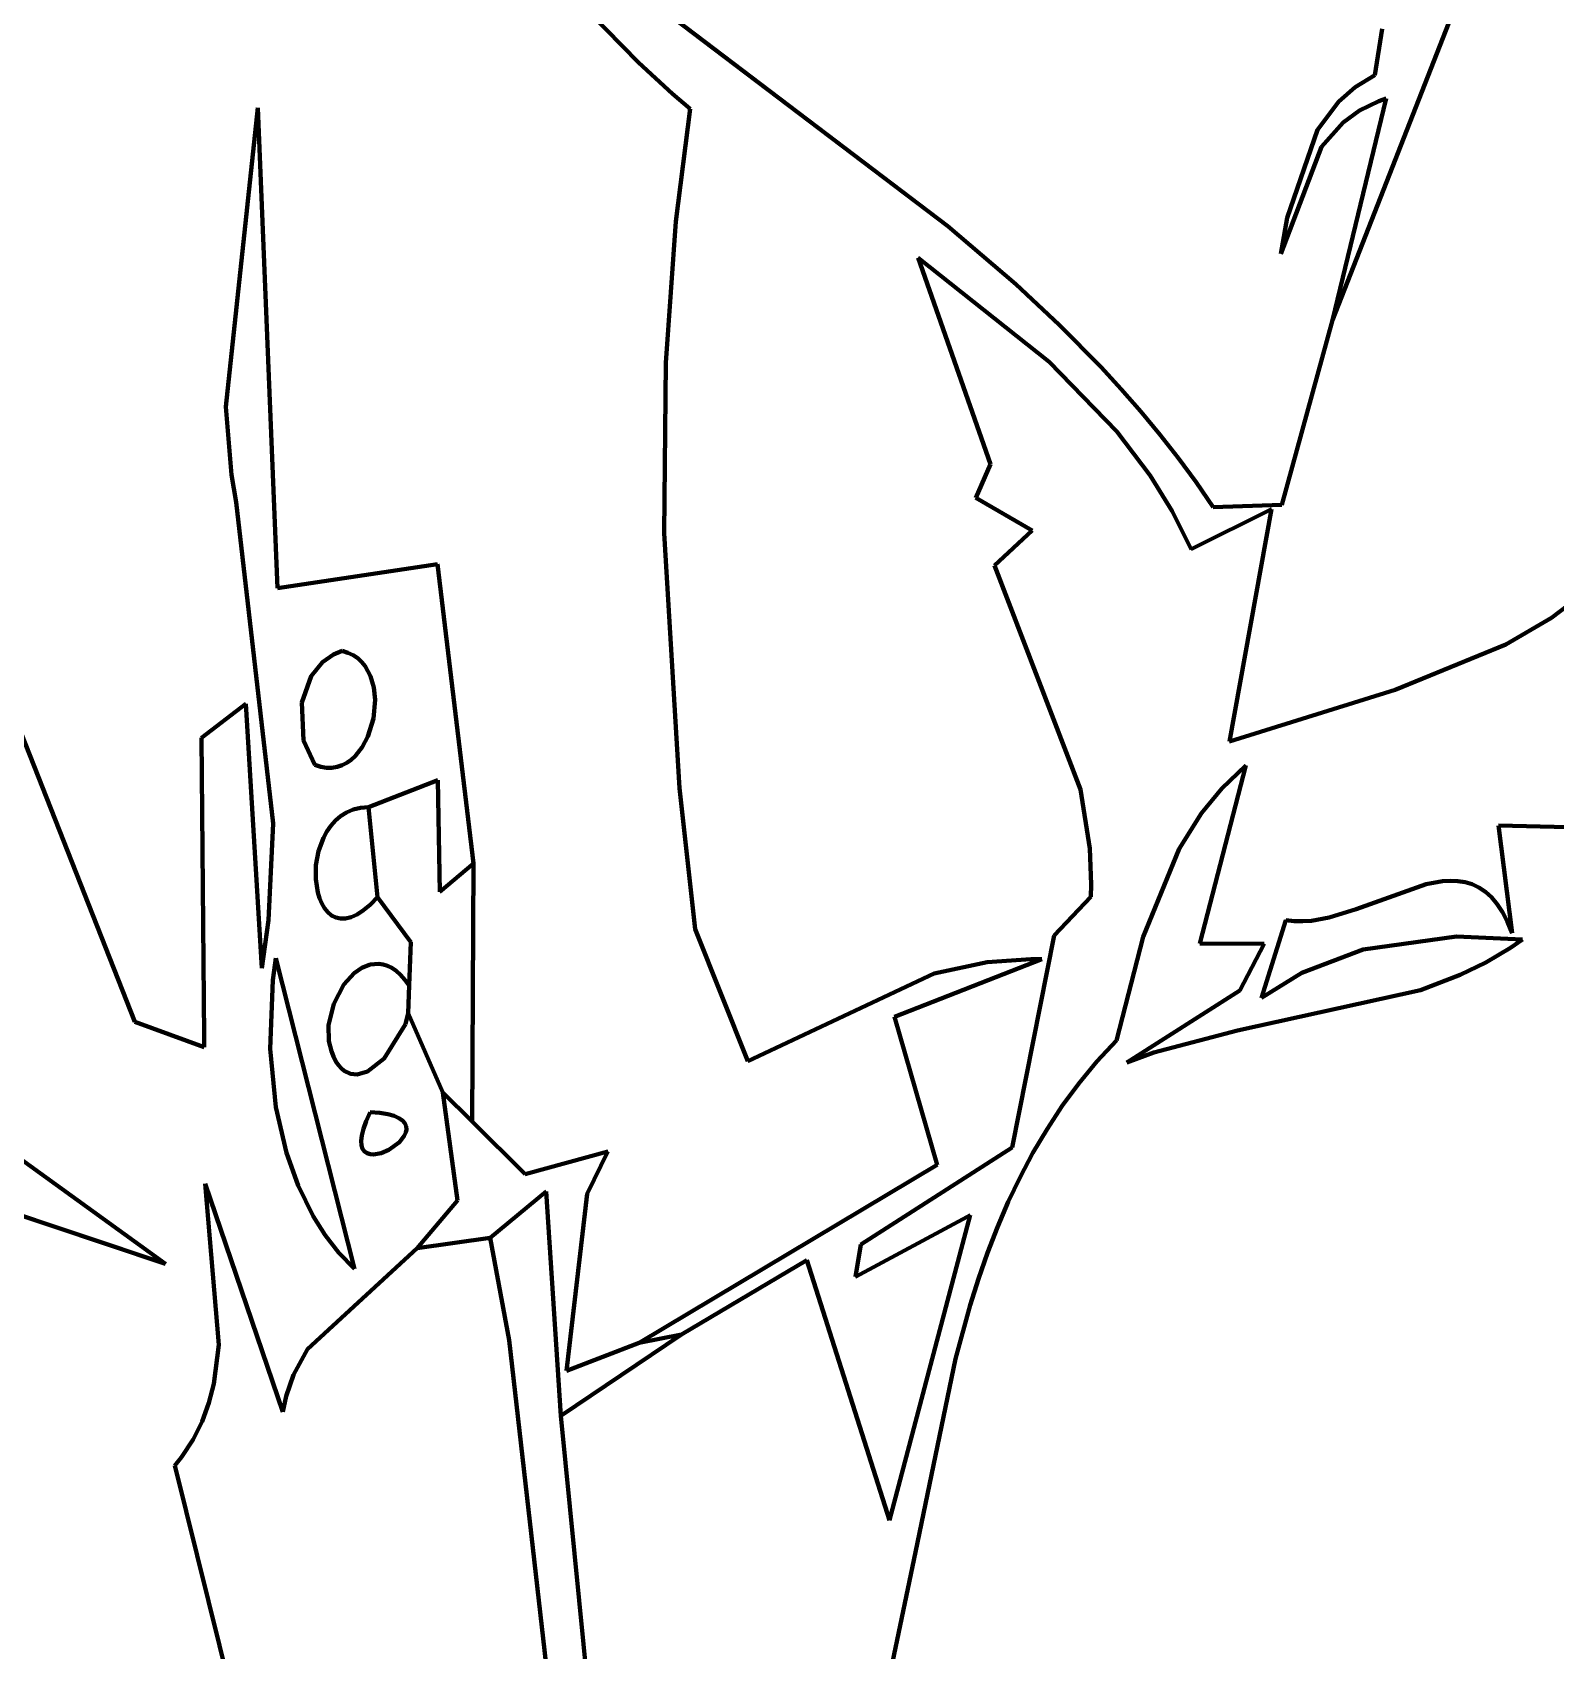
# Model space of a CAD drawing. Header units: millimetres. Extents: x 0 to 8.5, y 0 to 13.2.
# Drawn here: x 4.013 to 4.71, y 6.113 to 6.853 of the extents above; entities that cross this region are included whole.
import ezdxf

# ---------------------------------------------------------------- set-up
doc = ezdxf.new("R2010")
doc.units = ezdxf.units.MM
for name, color, linetype, lineweight in [('color#060606ff', 7, 'CONTINUOUS', 100), ('color#5c5c5cff', 7, 'CONTINUOUS', 100), ('color#aeaeaeff', 7, 'CONTINUOUS', 100), ('color#ffffffff', 7, 'CONTINUOUS', 100)]:
    doc.layers.add(name, color=color, linetype=linetype, lineweight=lineweight)

msp = doc.modelspace()

# ---------------------------------------------------------------- linework, layer by layer
at = {"layer": 'color#060606ff'}
for p, q in [((4.43208, 6.76465), (4.2794, 6.88061)), ((4.26812, 6.86231), (4.2906, 6.83951)), ((4.63082, 6.85485), (4.62745, 6.83365)), ((4.2906, 6.83951), (4.30615, 6.82518)), ((4.62745, 6.83365), (4.6185, 6.82814)), ((4.30615, 6.82518), (4.31415, 6.81836)), ((4.611, 6.82159), (4.60126, 6.80875)), ((4.63261, 6.82305), (4.60812, 6.72151)), ((4.6185, 6.82814), (4.611, 6.82159)), ((4.62044, 6.81749), (4.62932, 6.82187)), ((4.62932, 6.82187), (4.63261, 6.82305)), ((4.11646, 6.8187), (4.10181, 6.68192)), ((4.12542, 6.5989), (4.11646, 6.8187)), ((4.31415, 6.81836), (4.30757, 6.76673)), ((4.61293, 6.81201), (4.62044, 6.81749)), ((4.60126, 6.80875), (4.58738, 6.76837)), ((4.60301, 6.80083), (4.61293, 6.81201)), ((4.58439, 6.75195), (4.60301, 6.80083)), ((4.30757, 6.76673), (4.30299, 6.70198)), ((4.46315, 6.738), (4.43208, 6.76465)), ((4.58738, 6.76837), (4.58439, 6.75195)), ((4.41856, 6.75005), (4.47844, 6.70246)), ((4.45158, 6.65561), (4.41856, 6.75005)), ((4.48305, 6.71942), (4.46315, 6.738)), ((4.06013, 6.40043), (3.93231, 6.72482)), ((4.50216, 6.70005), (4.48305, 6.71942)), ((4.60812, 6.72151), (4.58491, 6.63712)), ((4.30299, 6.70198), (4.30226, 6.62412)), ((4.47844, 6.70246), (4.50936, 6.67065)), ((4.51138, 6.69003), (4.50216, 6.70005)), ((4.52035, 6.67977), (4.51138, 6.69003)), ((4.10181, 6.68192), (4.10436, 6.65073)), ((4.52906, 6.66926), (4.52035, 6.67977)), ((4.50936, 6.67065), (4.52466, 6.65047)), ((4.53749, 6.65848), (4.52906, 6.66926)), ((4.44486, 6.64026), (4.45158, 6.65561)), ((4.54563, 6.64741), (4.53749, 6.65848)), ((4.10436, 6.65073), (4.10649, 6.63827)), ((4.52466, 6.65047), (4.53472, 6.63419)), ((4.55347, 6.63604), (4.54563, 6.64741)), ((4.10649, 6.63827), (4.12344, 6.49124)), ((4.47073, 6.62534), (4.44486, 6.64026)), ((4.58491, 6.63712), (4.55347, 6.63604)), ((4.53472, 6.63419), (4.54336, 6.61682)), ((4.54336, 6.61682), (4.58021, 6.63502)), ((4.58021, 6.63502), (4.56099, 6.52868)), ((4.30226, 6.62412), (4.30925, 6.50741)), ((4.45341, 6.60926), (4.47073, 6.62534)), ((4.19858, 6.60988), (4.12542, 6.5989)), ((4.21503, 6.47294), (4.19858, 6.60988)), ((4.4928, 6.50673), (4.45341, 6.60926)), ((4.70822, 6.5854), (4.72296, 6.59645)), ((4.68733, 6.57306), (4.70822, 6.5854)), ((4.63669, 6.5524), (4.68733, 6.57306)), ((4.56099, 6.52868), (4.63669, 6.5524)), ((4.11091, 6.54597), (4.09064, 6.53043)), ((4.11818, 6.42492), (4.11091, 6.54597)), ((4.09064, 6.53043), (4.09177, 6.39376)), ((4.5473, 6.43624), (4.56834, 6.51773)), ((4.56834, 6.51773), (4.55748, 6.50728)), ((4.30925, 6.50741), (4.3165, 6.44281)), ((4.49704, 6.47973), (4.4928, 6.50673)), ((4.55748, 6.50728), (4.54818, 6.49594)), ((4.15428, 6.49455), (4.15699, 6.49624)), ((4.15699, 6.49624), (4.16001, 6.49753)), ((4.16001, 6.49753), (4.16334, 6.49837)), ((4.16334, 6.49837), (4.16698, 6.49871)), ((4.16698, 6.49871), (4.1712, 6.45746)), ((4.54818, 6.49594), (4.53789, 6.47962)), ((4.12344, 6.49124), (4.12126, 6.44696)), ((4.14793, 6.48751), (4.14975, 6.49013)), ((4.14975, 6.49013), (4.15187, 6.4925)), ((4.15187, 6.4925), (4.15428, 6.49455)), ((4.7159, 6.48948), (4.68403, 6.4903)), ((4.68403, 6.4903), (4.69019, 6.44097)), ((4.14415, 6.47851), (4.14639, 6.48466)), ((4.14639, 6.48466), (4.14793, 6.48751)), ((4.14299, 6.47205), (4.14415, 6.47851)), ((4.49764, 6.46321), (4.49704, 6.47973)), ((4.53789, 6.47962), (4.52148, 6.43932)), ((4.14288, 6.46565), (4.14299, 6.47205)), ((4.21437, 6.35476), (4.21503, 6.47294)), ((4.14376, 6.45969), (4.14288, 6.46565)), ((4.14457, 6.45699), (4.14376, 6.45969)), ((4.49746, 6.45765), (4.49764, 6.46321)), ((4.65099, 6.46337), (4.61893, 6.45197)), ((4.65841, 6.46473), (4.65099, 6.46337)), ((4.66198, 6.46497), (4.65841, 6.46473)), ((4.66544, 6.46484), (4.66198, 6.46497)), ((4.66878, 6.46433), (4.66544, 6.46484)), ((4.672, 6.46337), (4.66878, 6.46433)), ((4.67508, 6.46194), (4.672, 6.46337)), ((4.67801, 6.45998), (4.67508, 6.46194)), ((4.68079, 6.45747), (4.67801, 6.45998)), ((4.14561, 6.45454), (4.14457, 6.45699)), ((4.14689, 6.45239), (4.14561, 6.45454)), ((4.14839, 6.45058), (4.14689, 6.45239)), ((4.16478, 6.45146), (4.16184, 6.44956)), ((4.1679, 6.45408), (4.16478, 6.45146)), ((4.1712, 6.45746), (4.1679, 6.45408)), ((4.48078, 6.43994), (4.49746, 6.45765)), ((4.61893, 6.45197), (4.60659, 6.4482)), ((4.68341, 6.45435), (4.68079, 6.45747)), ((4.68586, 6.45059), (4.68341, 6.45435)), ((4.12126, 6.44696), (4.11818, 6.42492)), ((4.15011, 6.44916), (4.14839, 6.45058)), ((4.15204, 6.44818), (4.15011, 6.44916)), ((4.15419, 6.44768), (4.15204, 6.44818)), ((4.15654, 6.44772), (4.15419, 6.44768)), ((4.15909, 6.44832), (4.15654, 6.44772)), ((4.16184, 6.44956), (4.15909, 6.44832)), ((4.58665, 6.4469), (4.57555, 6.41147)), ((4.59054, 6.44647), (4.58665, 6.4469)), ((4.59448, 6.44642), (4.59054, 6.44647)), ((4.59847, 6.44672), (4.59448, 6.44642)), ((4.60659, 6.4482), (4.59847, 6.44672)), ((4.68812, 6.44615), (4.68586, 6.45059)), ((4.69019, 6.44097), (4.68812, 6.44615)), ((4.3165, 6.44281), (4.34061, 6.38236)), ((4.46157, 6.34292), (4.48078, 6.43994)), ((4.52148, 6.43932), (4.50923, 6.39187)), ((4.62214, 6.43346), (4.66472, 6.43947)), ((4.66472, 6.43947), (4.69493, 6.43813)), ((4.69493, 6.43813), (4.68948, 6.43431)), ((4.12328, 6.41955), (4.12461, 6.42957)), ((4.12461, 6.42957), (4.16062, 6.28731)), ((4.47513, 6.42903), (4.40769, 6.40267)), ((4.45, 6.42772), (4.47002, 6.42912)), ((4.47002, 6.42912), (4.47513, 6.42903)), ((4.57681, 6.43607), (4.5473, 6.43624)), ((4.56568, 6.41483), (4.57681, 6.43607)), ((4.59408, 6.42278), (4.62214, 6.43346)), ((4.68948, 6.43431), (4.67822, 6.42757)), ((4.1558, 6.41751), (4.1605, 6.42268)), ((4.1605, 6.42268), (4.16404, 6.42515)), ((4.16404, 6.42515), (4.16781, 6.42664)), ((4.16781, 6.42664), (4.17174, 6.427)), ((4.17174, 6.427), (4.17374, 6.42671)), ((4.17374, 6.42671), (4.17575, 6.42608)), ((4.17575, 6.42608), (4.17775, 6.42508)), ((4.17775, 6.42508), (4.17975, 6.4237)), ((4.17975, 6.4237), (4.18172, 6.42191)), ((4.18172, 6.42191), (4.18367, 6.41971)), ((4.34061, 6.38236), (4.42586, 6.42249)), ((4.42586, 6.42249), (4.45, 6.42772)), ((4.57555, 6.41147), (4.59408, 6.42278)), ((4.66653, 6.42188), (4.64831, 6.41499)), ((4.67822, 6.42757), (4.66653, 6.42188)), ((4.12208, 6.38805), (4.12328, 6.41955)), ((4.15108, 6.40869), (4.1558, 6.41751)), ((4.18367, 6.41971), (4.18557, 6.41706)), ((4.18557, 6.41706), (4.1852, 6.40443)), ((4.51399, 6.38182), (4.56568, 6.41483)), ((4.64831, 6.41499), (4.56453, 6.3965)), ((4.14872, 6.39885), (4.15108, 6.40869)), ((4.0919, 6.38889), (4.06013, 6.40043)), ((4.184, 6.3994), (4.17418, 6.38359)), ((4.1852, 6.40443), (4.184, 6.3994)), ((4.40769, 6.40267), (4.42721, 6.33491)), ((4.09177, 6.39376), (4.0919, 6.38889)), ((4.14887, 6.39156), (4.14872, 6.39885)), ((4.50923, 6.39187), (4.50029, 6.3822)), ((4.56453, 6.3965), (4.52627, 6.38643)), ((4.12469, 6.36131), (4.12208, 6.38805)), ((4.15004, 6.38705), (4.14887, 6.39156)), ((4.15104, 6.3845), (4.15004, 6.38705)), ((4.15213, 6.38234), (4.15104, 6.3845)), ((4.52627, 6.38643), (4.51399, 6.38182)), ((4.15332, 6.38054), (4.15213, 6.38234)), ((4.15459, 6.37907), (4.15332, 6.38054)), ((4.15593, 6.37794), (4.15459, 6.37907)), ((4.15879, 6.37658), (4.15593, 6.37794)), ((4.16653, 6.37771), (4.16182, 6.37633)), ((4.17418, 6.38359), (4.16653, 6.37771)), ((4.50029, 6.3822), (4.49204, 6.37221)), ((4.16182, 6.37633), (4.15879, 6.37658)), ((4.49204, 6.37221), (4.48444, 6.36191)), ((4.12947, 6.34046), (4.12469, 6.36131)), ((4.48444, 6.36191), (4.47745, 6.35133)), ((4.23867, 6.33073), (4.21437, 6.35476)), ((4.47745, 6.35133), (4.47103, 6.34047)), ((4.13478, 6.32555), (4.12947, 6.34046)), ((4.27658, 6.34113), (4.23867, 6.33073)), ((4.26704, 6.32172), (4.27658, 6.34113)), ((4.39227, 6.29853), (4.46157, 6.34292)), ((4.47103, 6.34047), (4.46514, 6.32937)), ((4.42721, 6.33491), (4.29079, 6.25352)), ((4.09847, 6.25257), (4.09226, 6.32627)), ((4.09226, 6.32627), (4.12789, 6.22197)), ((4.14168, 6.31155), (4.13478, 6.32555)), ((4.46514, 6.32937), (4.45974, 6.31803)), ((4.25753, 6.24072), (4.26704, 6.32172)), ((4.45974, 6.31803), (4.45481, 6.30648)), ((4.14721, 6.30285), (4.14168, 6.31155)), ((4.44087, 6.31111), (4.38982, 6.28373)), ((4.4054, 6.1724), (4.44227, 6.31186)), ((4.44227, 6.31186), (4.44087, 6.31111)), ((4.45481, 6.30648), (4.45029, 6.29474)), ((4.13914, 6.25065), (4.18925, 6.29688)), ((4.15351, 6.29474), (4.14721, 6.30285)), ((4.18925, 6.29688), (4.22271, 6.30153)), ((4.22271, 6.30153), (4.23144, 6.25475)), ((4.38982, 6.28373), (4.39227, 6.29853)), ((4.16062, 6.28731), (4.15351, 6.29474)), ((4.31025, 6.25726), (4.36755, 6.29137)), ((4.36755, 6.29137), (4.4054, 6.1724)), ((4.45029, 6.29474), (4.44615, 6.28282)), ((4.44615, 6.28282), (4.44235, 6.27073)), ((4.44235, 6.27073), (4.43563, 6.24616)), ((4.09625, 6.23468), (4.09847, 6.25257)), ((4.23144, 6.25475), (4.25813, 6.01885)), ((4.255, 6.22015), (4.31025, 6.25726)), ((4.29079, 6.25352), (4.25753, 6.24072)), ((4.13263, 6.23886), (4.13914, 6.25065)), ((4.43563, 6.24616), (4.41729, 6.15775)), ((4.12928, 6.22905), (4.13263, 6.23886)), ((4.094, 6.22598), (4.09625, 6.23468)), ((4.12789, 6.22197), (4.12928, 6.22905)), ((4.09087, 6.21748), (4.094, 6.22598)), ((4.08674, 6.20921), (4.09087, 6.21748)), ((4.26995, 6.06962), (4.255, 6.22015)), ((4.08151, 6.20119), (4.08674, 6.20921)), ((4.07845, 6.19729), (4.08151, 6.20119)), ((4.17832, 5.79394), (4.07845, 6.19729)), ((4.41729, 6.15775), (4.40679, 6.10728))]:
    msp.add_line(p, q, dxfattribs=at)
at = {"layer": 'color#5c5c5cff'}
for p, q in [((4.69232, 6.93736), (4.60812, 6.72151)), ((4.62745, 6.83365), (4.63082, 6.85485)), ((4.6185, 6.82814), (4.62745, 6.83365)), ((4.60126, 6.80875), (4.611, 6.82159)), ((4.60812, 6.72151), (4.63261, 6.82305)), ((4.611, 6.82159), (4.6185, 6.82814)), ((4.62932, 6.82187), (4.62044, 6.81749)), ((4.63261, 6.82305), (4.62932, 6.82187)), ((4.62044, 6.81749), (4.61293, 6.81201)), ((4.58738, 6.76837), (4.60126, 6.80875)), ((4.61293, 6.81201), (4.60301, 6.80083)), ((4.60301, 6.80083), (4.58439, 6.75195)), ((4.58439, 6.75195), (4.58738, 6.76837)), ((4.15102, 6.56855), (4.15498, 6.57015)), ((4.15498, 6.57015), (4.15763, 6.56937)), ((4.14082, 6.55858), (4.14596, 6.56502)), ((4.14596, 6.56502), (4.15102, 6.56855)), ((4.15763, 6.56937), (4.16001, 6.56825)), ((4.16001, 6.56825), (4.16212, 6.56682)), ((4.16212, 6.56682), (4.16396, 6.56511)), ((4.16396, 6.56511), (4.16555, 6.56316)), ((4.16555, 6.56316), (4.16797, 6.55862)), ((4.13655, 6.54652), (4.14082, 6.55858)), ((4.16797, 6.55862), (4.16944, 6.55344)), ((4.17001, 6.54785), (4.16926, 6.53922)), ((4.16944, 6.55344), (4.17001, 6.54785)), ((4.13721, 6.52919), (4.13655, 6.54652)), ((4.16926, 6.53922), (4.16675, 6.53099)), ((4.14241, 6.51799), (4.13721, 6.52919)), ((4.16418, 6.52612), (4.16095, 6.52202)), ((4.16675, 6.53099), (4.16418, 6.52612)), ((4.14516, 6.5171), (4.14241, 6.51799)), ((4.15498, 6.51782), (4.15271, 6.51706)), ((4.15711, 6.51892), (4.15498, 6.51782)), ((4.15911, 6.52033), (4.15711, 6.51892)), ((4.16095, 6.52202), (4.15911, 6.52033)), ((4.14779, 6.51667), (4.14516, 6.5171)), ((4.15031, 6.51667), (4.14779, 6.51667)), ((4.15271, 6.51706), (4.15031, 6.51667)), ((4.2011, 6.36814), (4.21437, 6.35476)), ((4.20777, 6.3187), (4.2011, 6.36814)), ((4.16467, 6.35145), (4.16595, 6.355)), ((4.16595, 6.355), (4.16781, 6.35912)), ((4.16781, 6.35912), (4.17218, 6.35878)), ((4.17218, 6.35878), (4.17579, 6.35819)), ((4.17579, 6.35819), (4.17869, 6.35739)), ((4.17869, 6.35739), (4.18094, 6.3564)), ((4.18094, 6.3564), (4.18258, 6.35526)), ((4.18258, 6.35526), (4.18366, 6.35399)), ((4.16364, 6.34591), (4.16391, 6.34843)), ((4.16391, 6.34843), (4.16467, 6.35145)), ((4.18337, 6.34826), (4.18115, 6.34542)), ((4.18403, 6.34973), (4.18337, 6.34826)), ((4.18366, 6.35399), (4.18422, 6.35262)), ((4.18433, 6.35119), (4.18403, 6.34973)), ((4.18422, 6.35262), (4.18433, 6.35119)), ((4.21437, 6.35476), (4.23867, 6.33073)), ((4.16379, 6.34387), (4.16364, 6.34591)), ((4.16433, 6.34227), (4.16379, 6.34387)), ((4.16519, 6.34109), (4.16433, 6.34227)), ((4.16634, 6.34029), (4.16519, 6.34109)), ((4.16771, 6.33984), (4.16634, 6.34029)), ((4.17274, 6.34033), (4.16927, 6.33972)), ((4.17635, 6.34187), (4.17274, 6.34033)), ((4.18115, 6.34542), (4.17635, 6.34187)), ((4.23867, 6.33073), (4.27658, 6.34113)), ((4.27658, 6.34113), (4.26704, 6.32172)), ((4.00525, 6.33954), (4.07418, 6.2896)), ((4.16927, 6.33972), (4.16771, 6.33984)), ((4.07418, 6.2896), (3.98617, 6.31906)), ((4.18925, 6.29688), (4.20777, 6.3187)), ((4.24829, 6.32281), (4.22271, 6.30153)), ((4.255, 6.22015), (4.24829, 6.32281)), ((4.26704, 6.32172), (4.25753, 6.24072)), ((4.22271, 6.30153), (4.18925, 6.29688)), ((4.31025, 6.25726), (4.255, 6.22015)), ((4.25753, 6.24072), (4.29079, 6.25352)), ((4.29079, 6.25352), (4.31025, 6.25726))]:
    msp.add_line(p, q, dxfattribs=at)
at = {"layer": 'color#aeaeaeff'}
for p, q in [((4.16698, 6.49871), (4.19868, 6.51101)), ((4.19868, 6.51101), (4.19958, 6.45989)), ((4.1712, 6.45746), (4.16698, 6.49871)), ((4.19958, 6.45989), (4.21503, 6.47294)), ((4.21503, 6.47294), (4.21437, 6.35476)), ((4.18636, 6.43692), (4.1712, 6.45746)), ((4.18557, 6.41706), (4.18636, 6.43692)), ((4.1852, 6.40443), (4.18557, 6.41706)), ((4.2011, 6.36814), (4.1852, 6.40443)), ((4.21437, 6.35476), (4.2011, 6.36814))]:
    msp.add_line(p, q, dxfattribs=at)
at = {"layer": 'color#ffffffff'}
for p, q in [((4.60812, 6.72151), (4.69232, 6.93736)), ((4.2794, 6.88061), (4.43208, 6.76465)), ((4.2906, 6.83951), (4.26812, 6.86231)), ((4.30615, 6.82518), (4.2906, 6.83951)), ((4.31415, 6.81836), (4.30615, 6.82518)), ((4.10181, 6.68192), (4.11646, 6.8187)), ((4.11646, 6.8187), (4.12542, 6.5989)), ((4.30757, 6.76673), (4.31415, 6.81836)), ((4.30299, 6.70198), (4.30757, 6.76673)), ((4.43208, 6.76465), (4.46315, 6.738)), ((4.47844, 6.70246), (4.41856, 6.75005)), ((4.41856, 6.75005), (4.45158, 6.65561)), ((4.46315, 6.738), (4.48305, 6.71942)), ((3.93231, 6.72482), (4.06013, 6.40043)), ((4.48305, 6.71942), (4.50216, 6.70005)), ((4.58491, 6.63712), (4.60812, 6.72151)), ((4.30226, 6.62412), (4.30299, 6.70198)), ((4.50936, 6.67065), (4.47844, 6.70246)), ((4.50216, 6.70005), (4.51138, 6.69003)), ((4.51138, 6.69003), (4.52035, 6.67977)), ((4.10436, 6.65073), (4.10181, 6.68192)), ((4.52035, 6.67977), (4.52906, 6.66926)), ((4.52466, 6.65047), (4.50936, 6.67065)), ((4.52906, 6.66926), (4.53749, 6.65848)), ((4.45158, 6.65561), (4.44486, 6.64026)), ((4.53749, 6.65848), (4.54563, 6.64741)), ((4.10649, 6.63827), (4.10436, 6.65073)), ((4.53472, 6.63419), (4.52466, 6.65047)), ((4.54563, 6.64741), (4.55347, 6.63604)), ((4.12344, 6.49124), (4.10649, 6.63827)), ((4.44486, 6.64026), (4.47073, 6.62534)), ((4.55347, 6.63604), (4.58491, 6.63712)), ((4.54336, 6.61682), (4.53472, 6.63419)), ((4.58021, 6.63502), (4.54336, 6.61682)), ((4.56099, 6.52868), (4.58021, 6.63502)), ((4.30925, 6.50741), (4.30226, 6.62412)), ((4.47073, 6.62534), (4.45341, 6.60926)), ((4.12542, 6.5989), (4.19858, 6.60988)), ((4.19858, 6.60988), (4.21503, 6.47294)), ((4.45341, 6.60926), (4.4928, 6.50673)), ((4.72296, 6.59645), (4.70822, 6.5854)), ((4.70822, 6.5854), (4.68733, 6.57306)), ((4.15498, 6.57015), (4.15102, 6.56855)), ((4.15763, 6.56937), (4.15498, 6.57015)), ((4.68733, 6.57306), (4.63669, 6.5524)), ((4.14596, 6.56502), (4.14082, 6.55858)), ((4.15102, 6.56855), (4.14596, 6.56502)), ((4.16001, 6.56825), (4.15763, 6.56937)), ((4.16212, 6.56682), (4.16001, 6.56825)), ((4.16396, 6.56511), (4.16212, 6.56682)), ((4.16555, 6.56316), (4.16396, 6.56511)), ((4.16797, 6.55862), (4.16555, 6.56316)), ((4.14082, 6.55858), (4.13655, 6.54652)), ((4.16944, 6.55344), (4.16797, 6.55862)), ((4.16926, 6.53922), (4.17001, 6.54785)), ((4.17001, 6.54785), (4.16944, 6.55344)), ((4.63669, 6.5524), (4.56099, 6.52868)), ((4.09064, 6.53043), (4.11091, 6.54597)), ((4.11091, 6.54597), (4.11818, 6.42492)), ((4.13655, 6.54652), (4.13721, 6.52919)), ((4.16675, 6.53099), (4.16926, 6.53922)), ((4.09177, 6.39376), (4.09064, 6.53043)), ((4.13721, 6.52919), (4.14241, 6.51799)), ((4.16095, 6.52202), (4.16418, 6.52612)), ((4.16418, 6.52612), (4.16675, 6.53099)), ((4.14241, 6.51799), (4.14516, 6.5171)), ((4.15271, 6.51706), (4.15498, 6.51782)), ((4.15498, 6.51782), (4.15711, 6.51892)), ((4.15711, 6.51892), (4.15911, 6.52033)), ((4.15911, 6.52033), (4.16095, 6.52202)), ((4.14516, 6.5171), (4.14779, 6.51667)), ((4.14779, 6.51667), (4.15031, 6.51667)), ((4.15031, 6.51667), (4.15271, 6.51706)), ((4.19868, 6.51101), (4.16698, 6.49871)), ((4.19958, 6.45989), (4.19868, 6.51101)), ((4.56834, 6.51773), (4.5473, 6.43624)), ((4.55748, 6.50728), (4.56834, 6.51773)), ((4.3165, 6.44281), (4.30925, 6.50741)), ((4.4928, 6.50673), (4.49704, 6.47973)), ((4.54818, 6.49594), (4.55748, 6.50728)), ((4.15699, 6.49624), (4.15428, 6.49455)), ((4.16001, 6.49753), (4.15699, 6.49624)), ((4.16334, 6.49837), (4.16001, 6.49753)), ((4.16698, 6.49871), (4.16334, 6.49837)), ((4.53789, 6.47962), (4.54818, 6.49594)), ((4.12126, 6.44696), (4.12344, 6.49124)), ((4.14975, 6.49013), (4.14793, 6.48751)), ((4.15187, 6.4925), (4.14975, 6.49013)), ((4.15428, 6.49455), (4.15187, 6.4925)), ((4.69019, 6.44097), (4.68403, 6.4903)), ((4.68403, 6.4903), (4.7159, 6.48948)), ((4.14639, 6.48466), (4.14415, 6.47851)), ((4.14793, 6.48751), (4.14639, 6.48466)), ((4.14415, 6.47851), (4.14299, 6.47205)), ((4.49704, 6.47973), (4.49764, 6.46321)), ((4.52148, 6.43932), (4.53789, 6.47962)), ((4.14299, 6.47205), (4.14288, 6.46565)), ((4.21503, 6.47294), (4.19958, 6.45989)), ((4.14288, 6.46565), (4.14376, 6.45969)), ((4.14376, 6.45969), (4.14457, 6.45699)), ((4.49764, 6.46321), (4.49746, 6.45765)), ((4.61893, 6.45197), (4.65099, 6.46337)), ((4.65099, 6.46337), (4.65841, 6.46473)), ((4.65841, 6.46473), (4.66198, 6.46497)), ((4.66198, 6.46497), (4.66544, 6.46484)), ((4.66544, 6.46484), (4.66878, 6.46433)), ((4.66878, 6.46433), (4.672, 6.46337)), ((4.672, 6.46337), (4.67508, 6.46194)), ((4.67508, 6.46194), (4.67801, 6.45998)), ((4.67801, 6.45998), (4.68079, 6.45747)), ((4.14457, 6.45699), (4.14561, 6.45454)), ((4.14561, 6.45454), (4.14689, 6.45239)), ((4.14689, 6.45239), (4.14839, 6.45058)), ((4.16184, 6.44956), (4.16478, 6.45146)), ((4.16478, 6.45146), (4.1679, 6.45408)), ((4.1679, 6.45408), (4.1712, 6.45746)), ((4.1712, 6.45746), (4.18636, 6.43692)), ((4.49746, 6.45765), (4.48078, 6.43994)), ((4.60659, 6.4482), (4.61893, 6.45197)), ((4.68079, 6.45747), (4.68341, 6.45435)), ((4.68341, 6.45435), (4.68586, 6.45059)), ((4.11818, 6.42492), (4.12126, 6.44696)), ((4.14839, 6.45058), (4.15011, 6.44916)), ((4.15011, 6.44916), (4.15204, 6.44818)), ((4.15204, 6.44818), (4.15419, 6.44768)), ((4.15419, 6.44768), (4.15654, 6.44772)), ((4.15654, 6.44772), (4.15909, 6.44832)), ((4.15909, 6.44832), (4.16184, 6.44956)), ((4.57555, 6.41147), (4.58665, 6.4469)), ((4.58665, 6.4469), (4.59054, 6.44647)), ((4.59054, 6.44647), (4.59448, 6.44642)), ((4.59448, 6.44642), (4.59847, 6.44672)), ((4.59847, 6.44672), (4.60659, 6.4482)), ((4.68586, 6.45059), (4.68812, 6.44615)), ((4.68812, 6.44615), (4.69019, 6.44097)), ((4.18636, 6.43692), (4.18557, 6.41706)), ((4.34061, 6.38236), (4.3165, 6.44281)), ((4.48078, 6.43994), (4.46157, 6.34292)), ((4.50923, 6.39187), (4.52148, 6.43932)), ((4.66472, 6.43947), (4.62214, 6.43346)), ((4.69493, 6.43813), (4.66472, 6.43947)), ((4.68948, 6.43431), (4.69493, 6.43813)), ((4.12461, 6.42957), (4.12328, 6.41955)), ((4.16062, 6.28731), (4.12461, 6.42957)), ((4.40769, 6.40267), (4.47513, 6.42903)), ((4.47002, 6.42912), (4.45, 6.42772)), ((4.47513, 6.42903), (4.47002, 6.42912)), ((4.5473, 6.43624), (4.57681, 6.43607)), ((4.57681, 6.43607), (4.56568, 6.41483)), ((4.62214, 6.43346), (4.59408, 6.42278)), ((4.67822, 6.42757), (4.68948, 6.43431)), ((4.1605, 6.42268), (4.1558, 6.41751)), ((4.16404, 6.42515), (4.1605, 6.42268)), ((4.16781, 6.42664), (4.16404, 6.42515)), ((4.17174, 6.427), (4.16781, 6.42664)), ((4.17374, 6.42671), (4.17174, 6.427)), ((4.17575, 6.42608), (4.17374, 6.42671)), ((4.17775, 6.42508), (4.17575, 6.42608)), ((4.17975, 6.4237), (4.17775, 6.42508)), ((4.18172, 6.42191), (4.17975, 6.4237)), ((4.18367, 6.41971), (4.18172, 6.42191)), ((4.42586, 6.42249), (4.34061, 6.38236)), ((4.45, 6.42772), (4.42586, 6.42249)), ((4.59408, 6.42278), (4.57555, 6.41147)), ((4.64831, 6.41499), (4.66653, 6.42188)), ((4.66653, 6.42188), (4.67822, 6.42757)), ((4.12328, 6.41955), (4.12208, 6.38805)), ((4.1558, 6.41751), (4.15108, 6.40869)), ((4.18557, 6.41706), (4.18367, 6.41971)), ((4.56568, 6.41483), (4.51399, 6.38182)), ((4.56453, 6.3965), (4.64831, 6.41499)), ((4.15108, 6.40869), (4.14872, 6.39885)), ((4.06013, 6.40043), (4.0919, 6.38889)), ((4.17418, 6.38359), (4.184, 6.3994)), ((4.184, 6.3994), (4.1852, 6.40443)), ((4.1852, 6.40443), (4.2011, 6.36814)), ((4.42721, 6.33491), (4.40769, 6.40267)), ((4.0919, 6.38889), (4.09177, 6.39376)), ((4.14872, 6.39885), (4.14887, 6.39156)), ((4.50029, 6.3822), (4.50923, 6.39187)), ((4.52627, 6.38643), (4.56453, 6.3965)), ((4.12208, 6.38805), (4.12469, 6.36131)), ((4.14887, 6.39156), (4.15004, 6.38705)), ((4.15004, 6.38705), (4.15104, 6.3845)), ((4.15104, 6.3845), (4.15213, 6.38234)), ((4.51399, 6.38182), (4.52627, 6.38643)), ((4.15213, 6.38234), (4.15332, 6.38054)), ((4.15332, 6.38054), (4.15459, 6.37907)), ((4.15459, 6.37907), (4.15593, 6.37794)), ((4.15593, 6.37794), (4.15879, 6.37658)), ((4.16182, 6.37633), (4.16653, 6.37771)), ((4.16653, 6.37771), (4.17418, 6.38359)), ((4.49204, 6.37221), (4.50029, 6.3822)), ((4.15879, 6.37658), (4.16182, 6.37633)), ((4.48444, 6.36191), (4.49204, 6.37221)), ((4.2011, 6.36814), (4.20777, 6.3187)), ((4.12469, 6.36131), (4.12947, 6.34046)), ((4.16595, 6.355), (4.16467, 6.35145)), ((4.16781, 6.35912), (4.16595, 6.355)), ((4.17218, 6.35878), (4.16781, 6.35912)), ((4.17579, 6.35819), (4.17218, 6.35878)), ((4.17869, 6.35739), (4.17579, 6.35819)), ((4.18094, 6.3564), (4.17869, 6.35739)), ((4.18258, 6.35526), (4.18094, 6.3564)), ((4.18366, 6.35399), (4.18258, 6.35526)), ((4.47745, 6.35133), (4.48444, 6.36191)), ((4.16391, 6.34843), (4.16364, 6.34591)), ((4.16467, 6.35145), (4.16391, 6.34843)), ((4.18115, 6.34542), (4.18337, 6.34826)), ((4.18337, 6.34826), (4.18403, 6.34973)), ((4.18422, 6.35262), (4.18366, 6.35399)), ((4.18403, 6.34973), (4.18433, 6.35119)), ((4.18433, 6.35119), (4.18422, 6.35262)), ((4.47103, 6.34047), (4.47745, 6.35133)), ((4.12947, 6.34046), (4.13478, 6.32555)), ((4.16364, 6.34591), (4.16379, 6.34387)), ((4.16379, 6.34387), (4.16433, 6.34227)), ((4.16433, 6.34227), (4.16519, 6.34109)), ((4.16519, 6.34109), (4.16634, 6.34029)), ((4.16634, 6.34029), (4.16771, 6.33984)), ((4.16927, 6.33972), (4.17274, 6.34033)), ((4.17274, 6.34033), (4.17635, 6.34187)), ((4.17635, 6.34187), (4.18115, 6.34542)), ((4.46157, 6.34292), (4.39227, 6.29853)), ((4.46514, 6.32937), (4.47103, 6.34047)), ((4.07418, 6.2896), (4.00525, 6.33954)), ((4.16771, 6.33984), (4.16927, 6.33972)), ((4.29079, 6.25352), (4.42721, 6.33491)), ((4.12789, 6.22197), (4.09226, 6.32627)), ((4.09226, 6.32627), (4.09847, 6.25257)), ((4.13478, 6.32555), (4.14168, 6.31155)), ((4.45974, 6.31803), (4.46514, 6.32937)), ((3.98617, 6.31906), (4.07418, 6.2896)), ((4.20777, 6.3187), (4.18925, 6.29688)), ((4.22271, 6.30153), (4.24829, 6.32281)), ((4.24829, 6.32281), (4.255, 6.22015)), ((4.45481, 6.30648), (4.45974, 6.31803)), ((4.14168, 6.31155), (4.14721, 6.30285)), ((4.38982, 6.28373), (4.44087, 6.31111)), ((4.44227, 6.31186), (4.4054, 6.1724)), ((4.44087, 6.31111), (4.44227, 6.31186)), ((4.45029, 6.29474), (4.45481, 6.30648)), ((4.18925, 6.29688), (4.13914, 6.25065)), ((4.14721, 6.30285), (4.15351, 6.29474)), ((4.23144, 6.25475), (4.22271, 6.30153)), ((4.39227, 6.29853), (4.38982, 6.28373)), ((4.15351, 6.29474), (4.16062, 6.28731)), ((4.36755, 6.29137), (4.31025, 6.25726)), ((4.4054, 6.1724), (4.36755, 6.29137)), ((4.44615, 6.28282), (4.45029, 6.29474)), ((4.44235, 6.27073), (4.44615, 6.28282)), ((4.43563, 6.24616), (4.44235, 6.27073)), ((4.09847, 6.25257), (4.09625, 6.23468)), ((4.25813, 6.01885), (4.23144, 6.25475)), ((4.31025, 6.25726), (4.29079, 6.25352)), ((4.13914, 6.25065), (4.13263, 6.23886)), ((4.41729, 6.15775), (4.43563, 6.24616)), ((4.13263, 6.23886), (4.12928, 6.22905)), ((4.09625, 6.23468), (4.094, 6.22598)), ((4.12928, 6.22905), (4.12789, 6.22197)), ((4.094, 6.22598), (4.09087, 6.21748)), ((4.09087, 6.21748), (4.08674, 6.20921)), ((4.255, 6.22015), (4.26995, 6.06962)), ((4.08674, 6.20921), (4.08151, 6.20119)), ((4.08151, 6.20119), (4.07845, 6.19729)), ((4.07845, 6.19729), (4.17832, 5.79394)), ((4.40679, 6.10728), (4.41729, 6.15775))]:
    msp.add_line(p, q, dxfattribs=at)

doc.saveas('drawing.dxf')
